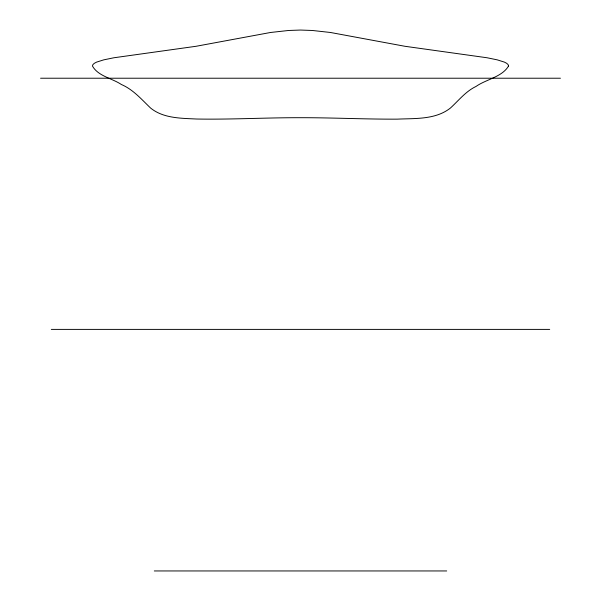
<?xml version="1.0" encoding="UTF-8"?>
<svg xmlns="http://www.w3.org/2000/svg" width="601" height="601" viewBox="0 0 601 601"><rect width="100%" height="100%" fill="white"/><g stroke="black" fill="none" stroke-linecap="round" stroke-linejoin="round"><path stroke-width="0.9" d="M40.56 78.22L560.44 78.22M51.295 329.393L549.705 329.393M154.299 570.95L446.701 570.95M508.574 65.975C502.12 77.041 486.164 79.287 476.022 86.446C465.685 91.375 458.653 100.532 450.389 108.067C435.507 119.809 415.163 118.314 397.314 119.141C365.04 119.306 332.781 117.646 300.5 117.706C265.86 117.601 231.235 119.644 196.587 119.021C180.976 118.232 163.419 118.435 150.611 108.067C141.543 99.405 133.204 89.579 121.379 84.501C112.109 78.28 98.038 76.199 92.426 65.975L92.915 64.623L94.274 63.338L96.573 62.121L103.763 59.852L113.912 57.764L196.054 46.285L270.563 32.477L288.623 30.478L300.5 30.05L312.377 30.478L330.437 32.477L404.946 46.285L487.088 57.764L497.237 59.852L504.427 62.121L506.726 63.338L508.085 64.623L508.574 65.975"/></g></svg>
